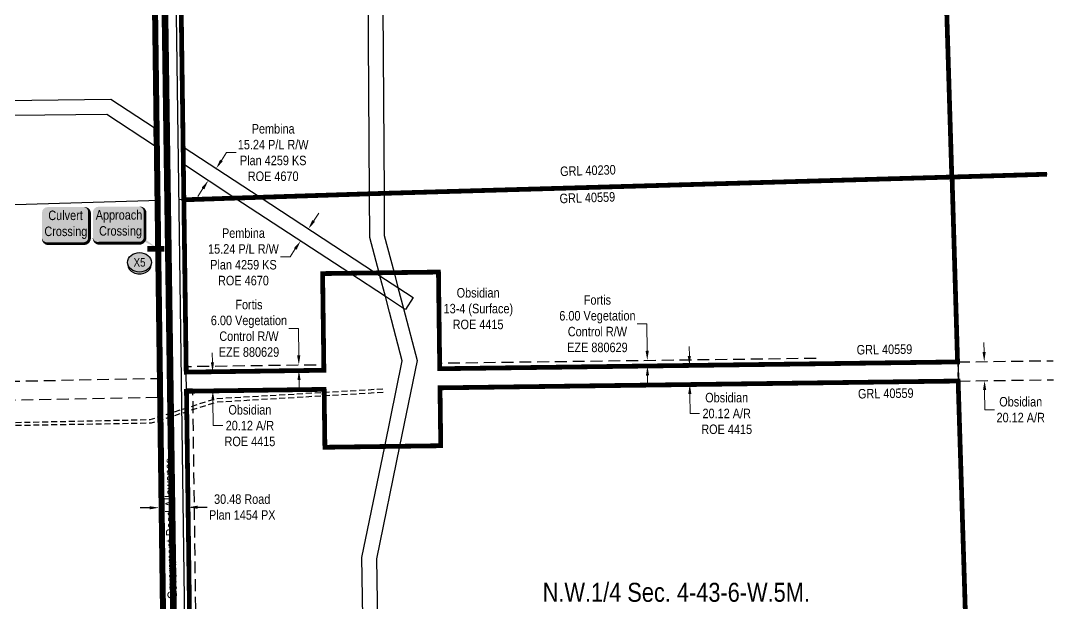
# Model space of a CAD drawing. Extents: x 643442 to 651909, y 5835058 to 5841090.
# Drawn here: x 646980 to 648067, y 5838910 to 5839524 of the extents above; entities that cross this region are included whole.
import ezdxf
from ezdxf.enums import TextEntityAlignment as Align

# ---------------------------------------------------------------- set-up
doc = ezdxf.new("R2010")
doc.units = 0
doc.header["$LTSCALE"] = 5
doc.header["$PDSIZE"] = 0.5
for name, pattern in [('CENTERLINEX3', [5, 2.5, -1, 0.5, -1]), ('foc-ACCESSROAD', [3.75, 2.5, -1.25]), ('foc-FLOWLINE', [3.75, 2.5, -1.25]), ('foc-QUARTERLINE', [33, 25, -3, 2, -3]), ('UG_PIPE', [1.875, 1.25, -0.625])]:
    doc.linetypes.add(name, pattern=pattern)
doc.layers.get('Defpoints').update_dxf_attribs({"color": 9})
for name, color, linetype in [('AS-PIPE-UG', 44, 'UG_PIPE'), ('AS-ROADS', 254, 'Continuous'), ('C-AR', 13, 'foc-ACCESSROAD'), ('C-RW', 13, 'Continuous'), ('C-SYMBOL', 7, 'Continuous'), ('CG-NOTES', 7, 'Continuous'), ('F-EZE', 190, 'foc-FLOWLINE'), ('F-RW', 190, 'Continuous'), ('F-VCE', 190, 'foc-FLOWLINE'), ('L-QSEC', 8, 'foc-QUARTERLINE'), ('L-ROAD-T', 7, 'Continuous'), ('L-SEC', 7, 'Continuous'), ('L-TITLEDB', 4, 'Continuous'), ('P-CROSSINGS', 250, 'Continuous')]:
    doc.layers.add(name, color=color, linetype=linetype)
doc.layers.add('AS-TRAPPER BOUNDARY', color=7, linetype='CENTERLINEX3', true_color=0xb85c00, transparency=0.6)
doc.layers.add('AS-TRAPPER-T', color=7, linetype='Continuous', true_color=0xc26100)
doc.layers.add('P-PROPOSED-WL4', color=7, linetype='Continuous', true_color=0x5b5bc8)
for name, color, linetype, lineweight in [('C-AR-T', 13, 'Continuous', 9), ('C-RW-T', 13, 'Continuous', 9), ('F-RW-T', 190, 'Continuous', 9), ('F-VCE-T', 190, 'Continuous', 9)]:
    doc.layers.add(name, color=color, linetype=linetype, lineweight=lineweight)
doc.styles.add('175L', font='ARIALN.TTF', dxfattribs={"height": 20})
doc.styles.add('80', font='ARIALN.TTF', dxfattribs={"height": 10})
doc.styles.add('80CG', font='ARIALN.TTF', dxfattribs={"height": 10})
doc.styles.add('80L', font='ARIALN.TTF', dxfattribs={"height": 10})
doc.styles.add('Crossing', font='ARIALN.TTF', dxfattribs={"height": 10})
doc.dimstyles.new('Compass 5 000', dxfattribs={"dimscale": 5, "dimtxt": 9, "dimasz": 2, "dimexe": 0.2, "dimexo": 0.0625, "dimgap": 0.5, "dimtad": 0, "dimtih": 1, "dimtoh": 1, "dimzin": 0, "dimdsep": 46, "dimtxsty": '80CG', "dimcen": 0.1, "dimse1": 1, "dimse2": 1, "dimclrd": 256, "dimclrt": 256, "dimaunit": 1, "dimadec": 4, "dimazin": 0, "dimtfac": 0.06, "dimtofl": 0, "dimtmove": 0, "dimatfit": 1, "dimfxl": 0.2, "dimtolj": 1, "dimtzin": 0, "dimlwd": -1, "dimarcsym": 0})

# ---------------------------------------------------------------- blocks, each defined once
blk = doc.blocks.new('*D505')
at = {"layer": 'C-RW-T', "transparency": 16777216}
for p, q in [((647330.7, 5838853.4), (647320.7, 5838853.2)), ((647365.9, 5838854), (647395.2, 5838854.5))]:
    blk.add_line(p, q, dxfattribs=at)
for points in [[(647330.6, 5838855.1), (647330.7, 5838851.7), (647340.6, 5838853.6)], [(647365.9, 5838855.6), (647365.9, 5838852.3), (647355.9, 5838853.8)]]:
    blk.add_solid(points, dxfattribs=at)
at = {"layer": 'Defpoints', "color": 0, "transparency": 16777216}
for p in [(647340.7, 5838850.2), (647355.9, 5838853.8), (647355.9, 5838850.5)]:
    blk.add_point(p, dxfattribs=at)
at = {"layer": 'C-RW-T', "transparency": 16777216, "insert": (647453.4, 5838854.5), "char_height": 10, "attachment_point": 5, "style": '80CG'}
blk.add_mtext('\\A1;Obsidian\\P15.24 Water Line R/W\\PPlan 3331 TR\\PPLA 294', dxfattribs=at)
blk = doc.blocks.new('*D509')
at = {"layer": 'Defpoints', "color": 0, "transparency": 16777216}
for p in [(647155.9, 5839011.4), (647125.6, 5838994.2), (647156.1, 5838994.6)]:
    blk.add_point(p, dxfattribs=at)
at = {"layer": 'L-TITLEDB', "transparency": 16777216}
for p, q in [((647115.4, 5839010.9), (647105.4, 5839010.8)), ((647165.9, 5839011.6), (647175.9, 5839011.7))]:
    blk.add_line(p, q, dxfattribs=at)
for points in [[(647165.9, 5839013.2), (647165.9, 5839009.9), (647155.9, 5839011.4)], [(647115.4, 5839012.6), (647115.4, 5839009.3), (647125.4, 5839011.1)]]:
    blk.add_solid(points, dxfattribs=at)
at = {"layer": 'L-TITLEDB', "transparency": 16777216, "insert": (647212.9, 5839011.7), "char_height": 10, "attachment_point": 5, "style": '80CG'}
blk.add_mtext('\\A1;30.48 Road\\PPlan 1454 PX', dxfattribs=at)
blk = doc.blocks.new('*D510')
at = {"layer": 'Defpoints', "color": 0, "transparency": 16777216}
for p in [(647177.9, 5839373.4), (647185.5, 5839368.4), (647169.6, 5839360.6)]:
    blk.add_point(p, dxfattribs=at)
at = {"layer": 'F-RW-T', "transparency": 16777216}
for p, q in [((647191, 5839376.8), (647196.4, 5839385.2)), ((647196.4, 5839385.2), (647206.4, 5839385.2)), ((647171.6, 5839347.3), (647166.2, 5839339))]:
    blk.add_line(p, q, dxfattribs=at)
for points in [[(647189.6, 5839377.7), (647192.3, 5839375.9), (647185.5, 5839368.4)], [(647170.2, 5839348.2), (647173, 5839346.4), (647177.1, 5839355.7)]]:
    blk.add_solid(points, dxfattribs=at)
at = {"layer": 'F-RW-T', "transparency": 16777216, "insert": (647245.5, 5839385.2), "char_height": 10, "attachment_point": 5, "style": '80CG'}
blk.add_mtext('\\A1;Pembina\\P15.24 P/L R/W\\PPlan 4259 KS\\PROE 4670', dxfattribs=at)
blk = doc.blocks.new('*D511')
at = {"layer": 'Defpoints', "color": 0, "transparency": 16777216}
for p in [(647282.6, 5839304.8), (647297.1, 5839295.3), (647288.8, 5839282.5)]:
    blk.add_point(p, dxfattribs=at)
at = {"layer": 'F-RW-T', "transparency": 16777216}
for p, q in [((647288.1, 5839313.1), (647293.6, 5839321.5)), ((647263.3, 5839275.3), (647253.3, 5839275.3)), ((647268.8, 5839283.7), (647263.3, 5839275.3))]:
    blk.add_line(p, q, dxfattribs=at)
for points in [[(647286.7, 5839314.1), (647289.5, 5839312.2), (647282.6, 5839304.8)], [(647267.4, 5839284.6), (647270.2, 5839282.8), (647274.3, 5839292)]]:
    blk.add_solid(points, dxfattribs=at)
at = {"layer": 'F-RW-T', "transparency": 16777216, "insert": (647214.2, 5839275.3), "char_height": 10, "attachment_point": 5, "style": '80CG'}
blk.add_mtext('\\A1;Pembina\\P15.24 P/L R/W\\PPlan 4259 KS\\PROE 4670', dxfattribs=at)
blk = doc.blocks.new('*D512')
at = {"layer": 'Defpoints', "color": 0, "transparency": 16777216}
for p in [(647639.4, 5839166.4), (647644.5, 5839166.4), (647644.5, 5839160.4)]:
    blk.add_point(p, dxfattribs=at)
at = {"layer": 'F-VCE-T', "transparency": 16777216}
for p, q in [((647638.9, 5839204.9), (647628.9, 5839204.9)), ((647639.3, 5839176.3), (647638.9, 5839204.9)), ((647639.6, 5839150.3), (647639.8, 5839140.3))]:
    blk.add_line(p, q, dxfattribs=at)
for points in [[(647641, 5839176.4), (647637.6, 5839176.3), (647639.4, 5839166.4)], [(647641.3, 5839150.4), (647638, 5839150.3), (647639.5, 5839160.3)]]:
    blk.add_solid(points, dxfattribs=at)
at = {"layer": 'F-VCE-T', "transparency": 16777216, "insert": (647586.9, 5839204.9), "char_height": 10, "attachment_point": 5, "style": '80CG'}
blk.add_mtext('\\A1;Fortis\\P6.00 Vegetation\\PControl R/W\\PEZE 880629', dxfattribs=at)
blk = doc.blocks.new('*D513')
at = {"layer": 'C-AR-T', "transparency": 16777216}
for p, q in [((647683.7, 5839170.9), (647683.5, 5839180.9)), ((647684.2, 5839130.8), (647684.5, 5839110.3)), ((647684.5, 5839110.3), (647694.5, 5839110.3))]:
    blk.add_line(p, q, dxfattribs=at)
for points in [[(647685.3, 5839170.9), (647682, 5839170.9), (647683.8, 5839160.9)], [(647685.9, 5839130.8), (647682.5, 5839130.8), (647684.1, 5839140.8)]]:
    blk.add_solid(points, dxfattribs=at)
at = {"layer": 'Defpoints', "color": 0, "transparency": 16777216}
for p in [(647693.5, 5839161.1), (647684.1, 5839140.8), (647693.7, 5839140.9)]:
    blk.add_point(p, dxfattribs=at)
at = {"layer": 'C-AR-T', "transparency": 16777216, "insert": (647723, 5839110.3), "char_height": 10, "attachment_point": 5, "style": '80CG'}
blk.add_mtext('\\A1;Obsidian\\P20.12 A/R\\P{\\A0;ROE 4415}', dxfattribs=at)
blk = doc.blocks.new('*D514')
at = {"layer": 'Defpoints', "color": 0, "transparency": 16777216}
for p in [(647272.5, 5839161.5), (647277.5, 5839161.6), (647277.6, 5839155.6)]:
    blk.add_point(p, dxfattribs=at)
at = {"layer": 'F-VCE-T', "transparency": 16777216}
for p, q in [((647272, 5839200), (647262, 5839200)), ((647272.4, 5839171.5), (647272, 5839200)), ((647272.7, 5839145.5), (647272.9, 5839135.5))]:
    blk.add_line(p, q, dxfattribs=at)
for points in [[(647274.1, 5839171.5), (647270.7, 5839171.5), (647272.5, 5839161.5)], [(647274.4, 5839145.5), (647271.1, 5839145.5), (647272.6, 5839155.5)]]:
    blk.add_solid(points, dxfattribs=at)
at = {"layer": 'F-VCE-T', "transparency": 16777216, "insert": (647220, 5839200), "char_height": 10, "attachment_point": 5, "style": '80CG'}
blk.add_mtext('\\A1;Fortis\\P6.00 Vegetation\\PControl R/W\\PEZE 880629', dxfattribs=at)
blk = doc.blocks.new('*D515')
at = {"layer": 'C-AR-T', "transparency": 16777216}
for p, q in [((647181.5, 5839164.3), (647181.4, 5839174.3)), ((647182, 5839124.1), (647182.4, 5839097.5)), ((647182.4, 5839097.5), (647192.4, 5839097.5))]:
    blk.add_line(p, q, dxfattribs=at)
for points in [[(647183.2, 5839164.3), (647179.9, 5839164.2), (647181.7, 5839154.3)], [(647183.7, 5839124.2), (647180.4, 5839124.1), (647181.9, 5839134.1)]]:
    blk.add_solid(points, dxfattribs=at)
at = {"layer": 'Defpoints', "color": 0, "transparency": 16777216}
for p in [(647188.1, 5839154.3), (647181.9, 5839134.1), (647188.3, 5839134.2)]:
    blk.add_point(p, dxfattribs=at)
at = {"layer": 'C-AR-T', "transparency": 16777216, "insert": (647221, 5839097.5), "char_height": 10, "attachment_point": 5, "style": '80CG'}
blk.add_mtext('\\A1;Obsidian\\P20.12 A/R\\P{\\A0;ROE 4415}', dxfattribs=at)
blk = doc.blocks.new('*D524')
at = {"layer": 'C-AR-T', "transparency": 16777216}
for p, q in [((647994.1, 5839175), (647993.9, 5839185)), ((647994.6, 5839134.9), (647994.9, 5839114.3)), ((647994.9, 5839114.3), (648004.9, 5839114.3))]:
    blk.add_line(p, q, dxfattribs=at)
for points in [[(647995.7, 5839175), (647992.4, 5839175), (647994.2, 5839165)], [(647996.3, 5839134.9), (647992.9, 5839134.9), (647994.5, 5839144.9)]]:
    blk.add_solid(points, dxfattribs=at)
at = {"layer": 'Defpoints', "color": 0, "transparency": 16777216}
for p in [(648003, 5839165.1), (647994.5, 5839144.9), (648003.3, 5839145)]:
    blk.add_point(p, dxfattribs=at)
at = {"layer": 'C-AR-T', "transparency": 16777216, "insert": (648032.6, 5839114.3), "char_height": 10, "attachment_point": 5, "style": '80CG'}
blk.add_mtext('\\A1;Obsidian\\P20.12 A/R', dxfattribs=at)
blk = doc.blocks.new('*U467')
h = blk.add_hatch(color=254)
edge = h.paths.add_edge_path()
edge.add_line((-19, -20), (19, -20))
edge.add_arc((19, -14), 6, 270, 360)
edge.add_line((25, -14), (25, 12.5))
edge.add_arc((19, 12.5), 6, 0, 90)
edge.add_line((19, 18.5), (-19, 18.5))
edge.add_arc((-19, 12.5), 6, 90, 180)
edge.add_line((-25, 12.5), (-25, -14))
edge.add_arc((-19, -14), 6, 180, 270)
at = {"color": 160, "flags": 128}
blk.add_lwpolyline([(-19, -20, 3, 3, 0), (19, -20, 3, 3, 0.414214), (25, -14, 3, 3, 0), (25, 12.5, 3, 0, 0.414214), (19, 18.5, 0, 0, 0), (-19, 18.5, 0, 0, 0.414214), (-25, 12.5, 0, 0, 0), (-25, -14, 0, 3, 0.414214)], format="xyseb", close=True, dxfattribs=at)
at = {"color": 160, "style": '80'}
blk.add_attdef('ENTER_TEXT_001', (-26.8, -4.9), '', height=10, dxfattribs=at)
blk = doc.blocks.new('*U680')
h = blk.add_hatch(color=59)
edge = h.paths.add_edge_path()
edge.add_line((-21.5, -20), (21.5, -20))
edge.add_arc((21.5, -14), 6, 270, 360)
edge.add_line((27.5, -14), (27.5, 12.5))
edge.add_arc((21.5, 12.5), 6, 0, 90)
edge.add_line((21.5, 18.5), (-21.5, 18.5))
edge.add_arc((-21.5, 12.5), 6, 90, 180)
edge.add_line((-27.5, 12.5), (-27.5, -14))
edge.add_arc((-21.5, -14), 6, 180, 270)
at = {"color": 1, "flags": 128}
blk.add_lwpolyline([(-21.5, -20, 3, 3, 0), (21.5, -20, 3, 3, 0.414214), (27.5, -14, 3, 3, 0), (27.5, 12.5, 3, 0, 0.414214), (21.5, 18.5, 0, 0, 0), (-21.5, 18.5, 0, 0, 0.414214), (-27.5, 12.5, 0, 0, 0), (-27.5, -14, 0, 3, 0.414214)], format="xyseb", close=True, dxfattribs=at)
blk.add_lwpolyline([(41.5, -26, 0, 7.5, 0), (0, 0, 0, 0, 0)], format="xyseb", dxfattribs=at)
at = {"color": 1, "style": '80'}
blk.add_attdef('ENTER_TEXT_001', (-36.3, -5), '', height=10, dxfattribs=at)
blk = doc.blocks.new('xing2')
h = blk.add_hatch(color=50)
h.dxf.hatch_style = 1
edge = h.paths.add_edge_path()
edge.add_ellipse((0, 0), major_axis=(-12.5, 0), ratio=0.816297, start_angle=0, end_angle=360)
h = blk.add_hatch(color=250)
h.dxf.hatch_style = 1
edge = h.paths.add_edge_path()
edge.add_ellipse((0, -2), major_axis=(-12.5, 0), ratio=0.816297, start_angle=0, end_angle=180)
edge.add_line((12.5, -2), (12.5, 0))
edge.add_ellipse((0, 0), major_axis=(-12.5, 0), ratio=0.816297, start_angle=0, end_angle=180, ccw=False)
edge.add_line((-12.5, 0), (-12.5, -2))
at = {"color": 250}
blk.add_ellipse((0, 0), major_axis=(-12.5, 0), ratio=0.816297, dxfattribs=at)
blk.add_ellipse((0, -2), major_axis=(-12.5, 0), ratio=0.816297, start_param=0, end_param=3.141593, dxfattribs=at)
at = {"color": 250, "style": 'Crossing'}
blk.add_attdef('CROSSING', text='', height=9, dxfattribs=at).set_placement((0.1, 0), align=Align.MIDDLE_CENTER)
at = {"color": 250, "style": 'Crossing', "flags": 1}
for tag, p in [('OWNER', (0.1, -12.5)), ('DESCRIPTION', (0.1, -25.8)), ('LOCATION', (0.1, -39.3)), ('DWG_REF', (0.1, -52.8))]:
    blk.add_attdef(tag, text='', height=9, dxfattribs=at).set_placement(p, align=Align.MIDDLE_CENTER)

msp = doc.modelspace()

# ---------------------------------------------------------------- linework, layer by layer
at = {"layer": 'AS-PIPE-UG', "flags": 128}
for points in [[(646552.405, 5839091.975), (647115.984, 5839103.933), (647184.934, 5839125.989), (647194.378, 5839126.562), (647362.232, 5839136.399)], [(646552.476, 5839090.294), (647117.324, 5839100.461), (647186.192, 5839122.491), (647194.331, 5839122.974), (647362.183, 5839132.881)]]:
    msp.add_lwpolyline(points, dxfattribs=at)
at = {"layer": 'AS-ROADS', "flags": 128}
for points, const_width in [([(647591.673, 5835101.118), (647397.491, 5835795.868), (647168.623, 5837585.659), (647157.011, 5837672.565), (647157.264, 5837722.95), (647122.603, 5840162.074)], 7), ([(647130.99, 5839283.79), (647113.125, 5839283.672)], 6)]:
    msp.add_lwpolyline(points, dxfattribs=dict(at, const_width=const_width))
at = {"layer": 'AS-TRAPPER BOUNDARY', "const_width": 4.999, "flags": 128}
for points in [[(647935.834, 5840150.931), (647941.919, 5839951.91), (647942.377, 5839936.913), (647960.029, 5839359.425), (647362.197, 5839342.249), (647346.965, 5839341.761), (647231.79, 5839338.077), (647205.276, 5839337.229), (647151.457, 5839335.445), (647150.936, 5839373.467), (647150.685, 5839391.826), (647143.044, 5839939.776), (647279.087, 5839941.444), (647279.836, 5839880.449), (647343.28, 5839881.227), (647358.517, 5839881.414), (647401.828, 5839881.946), (647401.198, 5839933.239), (647401.014, 5839948.236), (647400.33, 5840003.938), (647278.338, 5840002.441), (647278.84, 5839961.574), (647142.796, 5839959.904), (647140.781, 5840123.809), (647557.199, 5840138.012), (647927.957, 5840150.622), (647935.834, 5840150.931)], [(647378.541, 5839075.769), (647421.948, 5839076.342), (647421.143, 5839137.337), (647966.716, 5839144.528), (647984.144, 5838584.132), (647984.455, 5838574.138), (647984.927, 5838558.972), (647970.013, 5838558.474), (647878.98, 5838555.435), (647361.027, 5838538.18), (647345.798, 5838537.673), (647216.519, 5838533.376), (647167.061, 5838531.733), (647162.553, 5838531.584), (647162.251, 5838546.57), (647154.216, 5839133.756), (647159.118, 5839133.822), (647299.153, 5839135.73), (647299.957, 5839074.734), (647362.946, 5839075.564), (647378.541, 5839075.769)]]:
    msp.add_lwpolyline(points, close=True, dxfattribs=at)
for points in [[(647960.314, 5839359.433), (647966.09, 5839164.651), (647818.433, 5839162.702), (647420.879, 5839157.466), (647420.799, 5839163.469), (647419.536, 5839259.327), (647372.755, 5839258.71), (647357.063, 5839258.504), (647353.357, 5839258.455), (647326.097, 5839258.096), (647297.545, 5839257.72), (647298.809, 5839161.861), (647298.888, 5839155.858), (647153.941, 5839153.885), (647153.859, 5839159.888), (647151.457, 5839335.445)], [(647960.029, 5839359.425), (648060.287, 5839362.398)]]:
    msp.add_lwpolyline(points, dxfattribs=at)
at = {"layer": 'C-AR', "flags": 128}
for points in [[(647420.799, 5839163.469), (647420.879, 5839157.466), (647818.433, 5839162.702), (647966.09, 5839164.651), (647966.716, 5839144.528), (647421.143, 5839137.337), (647421.948, 5839076.342), (647378.541, 5839075.769), (647362.946, 5839075.564), (647299.957, 5839074.734), (647299.153, 5839135.73), (647159.118, 5839133.822), (647154.216, 5839133.756), (647153.941, 5839153.885), (647298.888, 5839155.858), (647298.809, 5839161.861), (647297.545, 5839257.72), (647326.097, 5839258.096), (647353.357, 5839258.455), (647357.063, 5839258.504), (647372.755, 5839258.71), (647419.536, 5839259.327), (647420.799, 5839163.469)], [(647124.082, 5839127.21), (646586.812, 5839116.786), (646586.422, 5839136.902), (647123.692, 5839147.326)]]:
    msp.add_lwpolyline(points, close=True, dxfattribs=at)
for points in [[(647966.451, 5839164.646), (648066.685, 5839165.967)], [(647966.716, 5839144.528), (648066.951, 5839145.849)]]:
    msp.add_lwpolyline(points, dxfattribs=at)
at = {"layer": 'C-RW', "flags": 128}
for points in [[(647344.418, 5838622.252), (647338.934, 5838958.696), (647362.946, 5839075.564), (647381.459, 5839165.673), (647367.9, 5839217.191), (647363.617, 5839233.521), (647357.849, 5839255.513), (647357.063, 5839258.504), (647347.25, 5839295.845), (647346.965, 5839341.761), (647346.962, 5839342.192), (647343.28, 5839881.227)], [(647358.517, 5839881.414), (647362.197, 5839342.249), (647362.474, 5839297.858), (647372.755, 5839258.71), (647376.867, 5839243.054), (647382.636, 5839221.062), (647397.101, 5839166.101), (647378.541, 5839075.769), (647354.194, 5838957.268), (647359.651, 5838622.486)]]:
    msp.add_lwpolyline(points, dxfattribs=at)
at = {"layer": 'F-EZE', "flags": 128}
msp.add_lwpolyline([(647299.548, 5838348.195), (647299.618, 5838342.191), (647164.635, 5838340.002), (647164.569, 5838346.003), (647164.409, 5838361.003), (647162.527, 5838533.972), (647162.329, 5838548.989), (647154.581, 5839136.179), (647160.585, 5839136.26), (647168.33, 5838549.204), (647168.527, 5838534.171), (647170.41, 5838361.104), (647170.572, 5838346.1), (647299.548, 5838348.195)], close=True, dxfattribs=at)
at = {"layer": 'F-RW', "flags": 128}
msp.add_lwpolyline([(646906.659, 5839423.938), (647070.222, 5839425.699), (647120.562, 5839392.74), (647120.318, 5839411.11), (647074.689, 5839440.982), (646907.81, 5839439.131)], dxfattribs=at)
msp.add_lwpolyline([(647393.055, 5839232.448), (647384.705, 5839219.708), (647382.636, 5839221.062), (647363.617, 5839233.521), (647326.097, 5839258.096), (647205.276, 5839337.229), (647150.945, 5839372.84), (647150.693, 5839391.217), (647231.79, 5839338.077), (647353.357, 5839258.455), (647357.849, 5839255.513), (647376.867, 5839243.054), (647393.055, 5839232.448)], close=True, dxfattribs=at)
at = {"layer": 'F-VCE', "flags": 128}
for points in [[(647818.433, 5839162.702), (647420.879, 5839157.466), (647420.799, 5839163.469), (647818.353, 5839168.709), (647818.433, 5839162.702)], [(647298.809, 5839161.861), (647298.888, 5839155.858), (647153.941, 5839153.885), (647153.859, 5839159.888), (647298.809, 5839161.861)]]:
    msp.add_lwpolyline(points, close=True, dxfattribs=at)
at = {"layer": 'L-QSEC', "flags": 128}
msp.add_lwpolyline([(647979.814, 5838749.641), (647938.432, 5840065.929), (647910.796, 5840969.924)], dxfattribs=at)
at = {"layer": 'L-SEC', "flags": 128}
for points in [[(647137.166, 5838531.101), (647117.136, 5840041.896), (647116.141, 5840123.258)], [(647157.278, 5838531.408), (647136.602, 5840042.47), (647135.605, 5840123.631)], [(648060.287, 5839362.398), (647146.278, 5839335.292)], [(647126.512, 5839334.705), (646349.858, 5839311.672)]]:
    msp.add_lwpolyline(points, dxfattribs=at)
at = {"layer": 'L-TITLEDB', "flags": 128}
for points in [[(647141.612, 5837685.264), (647131.986, 5838531.032), (647111.956, 5840041.827), (647110.959, 5840123.083)], [(647172.074, 5837686.238), (647162.458, 5838531.479), (647141.781, 5840042.537), (647140.784, 5840123.808)]]:
    msp.add_lwpolyline(points, dxfattribs=at)
at = {"layer": 'P-PROPOSED-WL4', "const_width": 5, "flags": 128}
msp.add_lwpolyline([(647113.642, 5840123.174), (647124.012, 5839334.672), (647134.666, 5838531.06), (647134.98, 5838503.472), (647160.093, 5838503.758), (647169.398, 5837686.009), (647168.16, 5837666.034), (647169.035, 5837660.691), (647170.676, 5837650.671), (647180.797, 5837588.86), (647181.751, 5837583.043), (647182.404, 5837578.836), (647198.593, 5837479.823), (647232.273, 5837211.418), (647242.848, 5837127.547), (647248.255, 5837084.466), (647283.572, 5836802.555), (647300.766, 5836665.974), (647302.349, 5836653.424), (647302.562, 5836651.736), (647303.695, 5836642.454)], dxfattribs=at)

# ---------------------------------------------------------------- block references
at = {"layer": 'CG-NOTES'}
ref = msp.add_blockref('*U467', (647027.101, 5839309.292), dxfattribs=dict(at, xscale=1.000131017163253, yscale=1.000131017163253, zscale=1.000131017163253))
ref.add_attrib('ENTER_TEXT_001', 'Culvert', (647008.719, 5839314.096), dxfattribs={"layer": '0', "color": 160, "height": 10.0013, "style": '80'})
ref.add_attrib('ENTER_TEXT_002', 'Crossing', (647004.622, 5839297.25), dxfattribs={"layer": '0', "color": 160, "height": 10.0013, "style": '80'})
ref = msp.add_blockref('*U680', (647083.129, 5839309.657), dxfattribs=dict(at, xscale=0.9989080846955231, yscale=0.9989080846955231, zscale=0.9989080846955231))
ref.add_attrib('ENTER_TEXT_001', 'Approach', (647058.684, 5839314.547), dxfattribs={"layer": '0', "color": 1, "height": 9.9891, "style": '80'})
ref.add_attrib('ENTER_TEXT_002', ' Crossing', (647059.011, 5839297.721), dxfattribs={"layer": '0', "color": 1, "height": 9.9891, "style": '80'})
at = {"layer": 'P-CROSSINGS', "color": 3}
msp.add_blockref('xing2', (647104.717, 5839269.554), dxfattribs=at).add_auto_attribs({'CROSSING': 'X5'})

# ---------------------------------------------------------------- texts
at = {"layer": 'C-RW-T', "insert": (647421.832, 5839242.497), "char_height": 9.99708, "attachment_point": 1, "style": '80L'}
msp.add_mtext_dynamic_manual_height_columns('\\pi16.84;Obsidian\\P\\pi3.1129;13-4 (Surface)\\P\\pi12.691;ROE 4415', width=77.50096, gutter_width=49.985, heights=[0], dxfattribs=at)
at = {"layer": 'C-SYMBOL', "color": 3, "style": '175L'}
msp.add_text('N.W.1/4 Sec. 4-43-6-W.5M.', height=20, dxfattribs=at).set_placement((647669.954, 5838905.925), align=Align.BOTTOM_CENTER)
at = {"layer": 'L-ROAD-T', "style": '80L'}
msp.add_text('Government Road Allowance', height=9.99708, rotation=91.264041, dxfattribs=at).set_placement((647137.619, 5838989.214), align=Align.MIDDLE_CENTER)

# ---------------------------------------------------------------- dimensions: what is measured, and where the dimension line sits
at = {"layer": 'C-AR-T'}
for base, p1, p2, text, picture, middle in [((647684.064, 5839140.802), (647693.46, 5839161.056), (647693.725, 5839140.93), 'Obsidian\\P20.12 A/R\\P{\\A0;ROE 4415}', '*D513', (647723.034, 5839110.267)), ((647994.47, 5839144.893), (648003.034, 5839165.136), (648003.299, 5839145.01), 'Obsidian\\P20.12 A/R', '*D524', (648032.608, 5839114.347)), ((647181.918, 5839134.131), (647188.078, 5839154.342), (647188.344, 5839134.216), 'Obsidian\\P20.12 A/R\\P{\\A0;ROE 4415}', '*D515', (647220.968, 5839097.458))]:
    dim = msp.add_linear_dim(base=base, p1=p1, p2=p2, angle=270.755122, text=text, dimstyle='Compass 5 000', dxfattribs=at)
    dim.commit()
    dim.dimension.update_dxf_attribs({"geometry": picture, "text_midpoint": middle, "dimtype": 161})
at = {"layer": 'C-RW-T'}
dim = msp.add_linear_dim(base=(647355.88, 5838853.818), p1=(647340.704, 5838850.203), p2=(647355.935, 5838850.453), angle=0.94024, text='Obsidian\\P15.24 Water Line R/W\\PPlan 3331 TR\\PPLA 294', dimstyle='Compass 5 000', dxfattribs=at)
dim.commit()
dim.dimension.update_dxf_attribs({"geometry": '*D505', "text_midpoint": (647453.358, 5838854.463), "dimtype": 161})
at = {"layer": 'F-RW-T'}
dim = msp.add_aligned_dim(p1=(647169.569, 5839360.633), p2=(647177.919, 5839373.377), distance=-9.031, text='Pembina\\P15.24 P/L R/W\\PPlan 4259 KS\\PROE 4670', dimstyle='Compass 5 000', dxfattribs=at)
dim.commit()
dim.dimension.update_dxf_attribs({"geometry": '*D510', "text_midpoint": (647245.52, 5839385.156)})
dim = msp.add_linear_dim(base=(647282.64, 5839304.778), p1=(647288.765, 5839282.55), p2=(647297.115, 5839295.293), angle=56.764289, text='Pembina\\P15.24 P/L R/W\\PPlan 4259 KS\\PROE 4670', dimstyle='Compass 5 000', dxfattribs=at)
dim.commit()
dim.dimension.update_dxf_attribs({"geometry": '*D511', "text_midpoint": (647214.242, 5839275.306), "dimtype": 161})
at = {"layer": 'F-VCE-T'}
for base, p1, p2, picture, middle in [((647272.527, 5839161.503), (647277.627, 5839155.564), (647277.547, 5839161.57), '*D514', (647219.994, 5839200.011)), ((647639.438, 5839166.351), (647644.537, 5839160.411), (647644.458, 5839166.417), '*D512', (647586.904, 5839204.859))]:
    dim = msp.add_linear_dim(base=base, p1=p1, p2=p2, angle=90.755194, text='Fortis\\P6.00 Vegetation\\PControl R/W\\PEZE 880629', dimstyle='Compass 5 000', dxfattribs=at)
    dim.commit()
    dim.dimension.update_dxf_attribs({"geometry": picture, "text_midpoint": middle, "dimtype": 161})
at = {"layer": 'L-TITLEDB'}
dim = msp.add_aligned_dim(p1=(647125.625, 5838994.189), p2=(647156.098, 5838994.563), distance=16.877, text='30.48 Road\\PPlan 1454 PX', dimstyle='Compass 5 000', dxfattribs=at)
dim.commit()
dim.dimension.update_dxf_attribs({"geometry": '*D509', "text_midpoint": (647212.945, 5839011.685)})

# ---------------------------------------------------------------- next in the draw order: texts
at = {"layer": 'AS-TRAPPER-T', "char_height": 9.9913, "width": 65.00527, "attachment_point": 1, "style": '80L', "bg_fill": 3, "box_fill_scale": 1.1, "bg_fill_color": 256, "bg_fill_transparency": 0}
for s, insert, rotation in [('GRL 40230', (647547.461, 5839370.361), 1.836605), ('GRL 40559', (647546.878, 5839341.772), 1.836605), ('GRL 40559', (647859.766, 5839182.442), 0.756474), ('GRL 40559', (647861.182, 5839136.086), 0.756474)]:
    msp.add_mtext(s, dxfattribs=dict(at, insert=insert, rotation=rotation))

doc.saveas('drawing.dxf')
